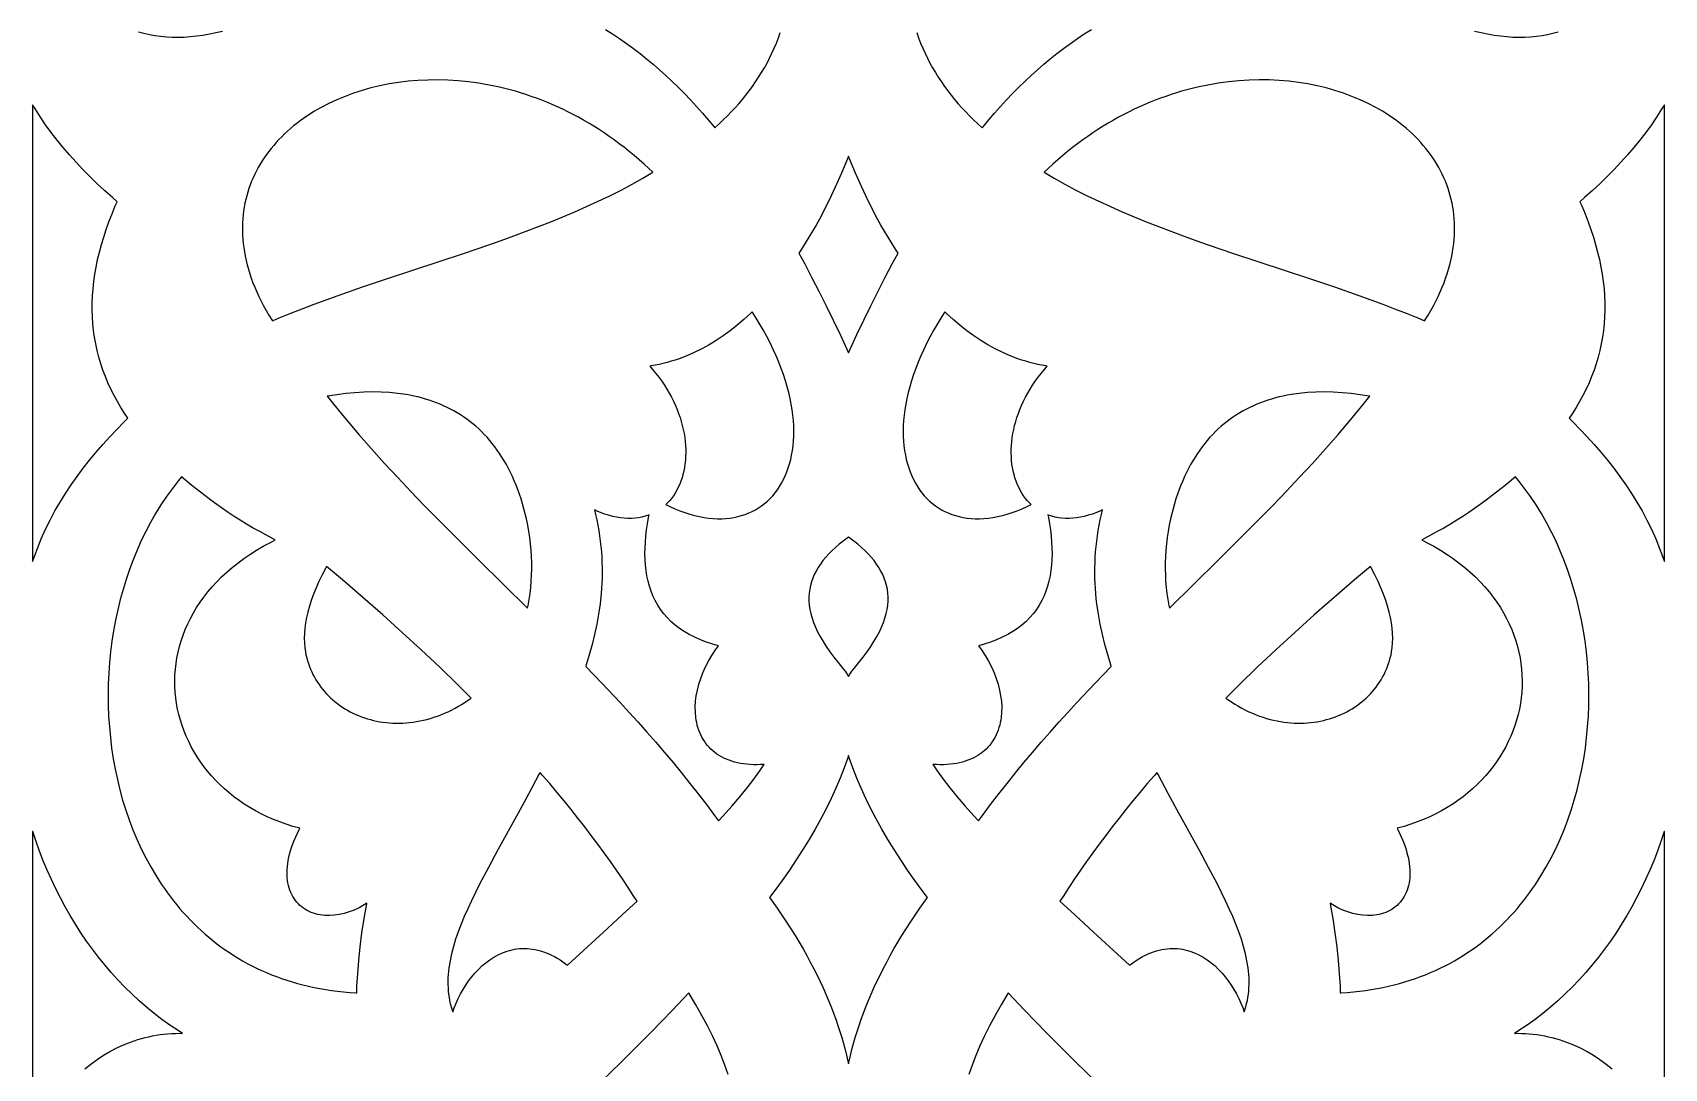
# Model space of a CAD drawing. Extents: x -340 to 340, y -265 to 265.
# Drawn here: x -290 to -230.4, y -125.3 to -87.5 of the extents above; entities that cross this region are included whole.
import ezdxf

# ---------------------------------------------------------------- set-up
doc = ezdxf.new("R2010")
doc.units = 0
doc.layers.add('LAYER_1', color=18, linetype='CONTINUOUS')

msp = doc.modelspace()

# ---------------------------------------------------------------- linework, layer by layer
at = {"layer": 'LAYER_1'}
for points in [[(-286.149, -87.427), (-285.954, -87.482), (-285.755, -87.528), (-285.553, -87.564), (-285.347, -87.592), (-285.137, -87.612), (-284.924, -87.622), (-284.707, -87.624), (-284.486, -87.618), (-284.262, -87.603), (-284.034, -87.579), (-283.802, -87.548), (-283.567, -87.508), (-283.329, -87.459), (-283.087, -87.403)], [(-269.094, -87.344), (-268.836, -87.507), (-268.58, -87.676), (-268.329, -87.851), (-268.08, -88.032), (-267.836, -88.219), (-267.594, -88.412), (-267.356, -88.611), (-267.121, -88.815), (-266.889, -89.025), (-266.66, -89.24), (-266.434, -89.46), (-266.211, -89.686), (-265.991, -89.917), (-265.774, -90.154), (-265.559, -90.395), (-265.347, -90.642), (-265.138, -90.892), (-265.103, -90.935), (-265.099, -90.932), (-264.945, -90.791), (-264.794, -90.648), (-264.647, -90.503), (-264.504, -90.356), (-264.365, -90.206), (-264.229, -90.054), (-264.098, -89.899), (-263.97, -89.742), (-263.847, -89.582), (-263.728, -89.42), (-263.613, -89.255), (-263.503, -89.088), (-263.396, -88.918), (-263.295, -88.745), (-263.197, -88.569), (-263.105, -88.391), (-263.017, -88.209), (-262.933, -88.025), (-262.855, -87.838), (-262.781, -87.647), (-262.712, -87.454)], [(-257.731, -87.454), (-257.662, -87.647), (-257.589, -87.838), (-257.51, -88.025), (-257.427, -88.209), (-257.339, -88.391), (-257.246, -88.569), (-257.149, -88.745), (-257.047, -88.918), (-256.941, -89.088), (-256.83, -89.255), (-256.716, -89.42), (-256.597, -89.582), (-256.473, -89.742), (-256.346, -89.899), (-256.215, -90.054), (-256.079, -90.206), (-255.94, -90.356), (-255.797, -90.503), (-255.65, -90.648), (-255.499, -90.791), (-255.345, -90.932), (-255.341, -90.936), (-255.305, -90.893), (-255.097, -90.643), (-254.884, -90.396), (-254.67, -90.155), (-254.452, -89.918), (-254.232, -89.687), (-254.009, -89.461), (-253.783, -89.24), (-253.555, -89.025), (-253.323, -88.815), (-253.088, -88.611), (-252.85, -88.413), (-252.608, -88.22), (-252.363, -88.033), (-252.115, -87.851), (-251.863, -87.676), (-251.608, -87.507), (-251.349, -87.344)], [(-237.357, -87.403), (-237.115, -87.459), (-236.876, -87.508), (-236.641, -87.548), (-236.409, -87.579), (-236.181, -87.603), (-235.957, -87.618), (-235.737, -87.624), (-235.52, -87.622), (-235.306, -87.612), (-235.097, -87.592), (-234.891, -87.564), (-234.688, -87.528), (-234.49, -87.482), (-234.295, -87.427)], [(-288.116, -125.309), (-287.896, -125.132), (-287.67, -124.966), (-287.437, -124.813), (-287.197, -124.672), (-286.952, -124.544), (-286.701, -124.429), (-286.445, -124.327), (-286.314, -124.281), (-286.182, -124.238), (-286.05, -124.199), (-285.916, -124.164), (-285.781, -124.132), (-285.644, -124.104), (-285.507, -124.079), (-285.369, -124.058), (-285.23, -124.04), (-285.09, -124.027), (-284.949, -124.017), (-284.807, -124.011), (-284.664, -124.009), (-284.552, -124.01), (-284.709, -123.912), (-285.008, -123.711), (-285.3, -123.501), (-285.585, -123.282), (-285.863, -123.054), (-286.135, -122.817), (-286.399, -122.572), (-286.657, -122.318), (-286.907, -122.057), (-287.151, -121.787), (-287.387, -121.511), (-287.615, -121.227), (-287.837, -120.936), (-288.051, -120.639), (-288.257, -120.335), (-288.456, -120.025), (-288.648, -119.709), (-288.831, -119.388), (-289.007, -119.061), (-289.176, -118.729), (-289.336, -118.392), (-289.489, -118.051), (-289.633, -117.705), (-289.77, -117.355), (-289.898, -117.001), (-290.018, -116.643), (-290.021, -116.634), (-290.021, -127.98)], [(-230.422, -127.98), (-230.422, -116.634), (-230.425, -116.643), (-230.545, -117.001), (-230.673, -117.355), (-230.81, -117.705), (-230.955, -118.051), (-231.107, -118.392), (-231.267, -118.729), (-231.436, -119.061), (-231.612, -119.388), (-231.796, -119.709), (-231.987, -120.025), (-232.186, -120.335), (-232.393, -120.639), (-232.607, -120.936), (-232.828, -121.227), (-233.057, -121.51), (-233.293, -121.787), (-233.536, -122.056), (-233.786, -122.318), (-234.044, -122.571), (-234.308, -122.817), (-234.58, -123.054), (-234.858, -123.282), (-235.143, -123.501), (-235.435, -123.711), (-235.734, -123.912), (-235.892, -124.01), (-235.779, -124.009), (-235.637, -124.011), (-235.495, -124.017), (-235.354, -124.027), (-235.214, -124.04), (-235.074, -124.058), (-234.936, -124.079), (-234.799, -124.104), (-234.663, -124.132), (-234.528, -124.164), (-234.394, -124.199), (-234.261, -124.238), (-234.129, -124.281), (-233.998, -124.327), (-233.742, -124.429), (-233.491, -124.544), (-233.246, -124.672), (-233.006, -124.813), (-232.773, -124.966), (-232.547, -125.132), (-232.327, -125.309)], [(-264.619, -125.508), (-264.736, -125.171), (-264.869, -124.825), (-265.019, -124.47), (-265.187, -124.106), (-265.372, -123.734), (-265.575, -123.353), (-265.797, -122.963), (-266.044, -122.555), (-266.056, -122.529), (-266.251, -122.738), (-266.65, -123.159), (-267.056, -123.58), (-267.468, -124.001), (-268.308, -124.845), (-269.119, -125.642)], [(-251.325, -125.642), (-252.135, -124.845), (-252.975, -124.002), (-253.387, -123.58), (-253.793, -123.159), (-254.192, -122.738), (-254.387, -122.529), (-254.4, -122.555), (-254.646, -122.963), (-254.868, -123.353), (-255.072, -123.734), (-255.257, -124.106), (-255.424, -124.47), (-255.574, -124.825), (-255.707, -125.171), (-255.824, -125.508)]]:
    msp.add_lwpolyline(points, dxfattribs=at)
for points in [[(-274.286, -95.525), (-273.363, -95.208), (-272.904, -95.047), (-272.447, -94.882), (-271.993, -94.714), (-271.543, -94.543), (-271.096, -94.367), (-270.654, -94.187), (-270.217, -94.002), (-269.786, -93.813), (-269.361, -93.617), (-268.942, -93.416), (-268.531, -93.209), (-268.127, -92.995), (-267.732, -92.774), (-267.369, -92.56), (-267.51, -92.425), (-267.688, -92.262), (-267.866, -92.103), (-268.046, -91.949), (-268.227, -91.8), (-268.409, -91.655), (-268.592, -91.515), (-268.776, -91.379), (-268.961, -91.248), (-269.147, -91.121), (-269.334, -90.998), (-269.522, -90.879), (-269.71, -90.765), (-269.899, -90.656), (-270.089, -90.55), (-270.279, -90.449), (-270.469, -90.351), (-270.66, -90.258), (-270.852, -90.169), (-271.043, -90.085), (-271.235, -90.004), (-271.427, -89.927), (-271.62, -89.854), (-271.812, -89.785), (-272.004, -89.72), (-272.197, -89.659), (-272.389, -89.602), (-272.581, -89.548), (-272.773, -89.499), (-272.965, -89.453), (-273.156, -89.411), (-273.347, -89.372), (-273.538, -89.338), (-273.728, -89.307), (-273.917, -89.279), (-274.105, -89.255), (-274.482, -89.218), (-274.854, -89.194), (-275.223, -89.185), (-275.588, -89.189), (-275.948, -89.205), (-276.304, -89.235), (-276.653, -89.278), (-276.997, -89.333), (-277.335, -89.4), (-277.665, -89.479), (-277.988, -89.57), (-278.304, -89.672), (-278.611, -89.785), (-278.909, -89.909), (-279.198, -90.043), (-279.478, -90.189), (-279.613, -90.264), (-279.746, -90.343), (-279.877, -90.424), (-280.005, -90.508), (-280.13, -90.594), (-280.252, -90.682), (-280.371, -90.772), (-280.488, -90.865), (-280.601, -90.96), (-280.712, -91.058), (-280.819, -91.157), (-280.923, -91.259), (-281.024, -91.362), (-281.122, -91.468), (-281.217, -91.576), (-281.308, -91.685), (-281.395, -91.797), (-281.479, -91.911), (-281.56, -92.026), (-281.637, -92.144), (-281.711, -92.263), (-281.781, -92.384), (-281.847, -92.507), (-281.909, -92.632), (-281.968, -92.758), (-282.022, -92.887), (-282.073, -93.016), (-282.12, -93.148), (-282.163, -93.281), (-282.202, -93.416), (-282.236, -93.553), (-282.267, -93.691), (-282.293, -93.83), (-282.315, -93.971), (-282.332, -94.114), (-282.346, -94.258), (-282.354, -94.404), (-282.359, -94.552), (-282.358, -94.7), (-282.353, -94.851), (-282.343, -95.002), (-282.329, -95.155), (-282.31, -95.31), (-282.286, -95.466), (-282.256, -95.623), (-282.222, -95.781), (-282.183, -95.941), (-282.138, -96.102), (-282.089, -96.265), (-282.034, -96.428), (-281.973, -96.593), (-281.907, -96.759), (-281.836, -96.926), (-281.759, -97.095), (-281.676, -97.264), (-281.588, -97.435), (-281.494, -97.606), (-281.394, -97.779), (-281.288, -97.952), (-281.266, -97.986), (-281.013, -97.879), (-280.595, -97.708), (-280.171, -97.542), (-279.74, -97.378), (-279.304, -97.218), (-278.862, -97.059), (-277.967, -96.749), (-277.057, -96.443), (-276.138, -96.139), (-275.213, -95.834)], [(-242.779, -89.479), (-243.109, -89.4), (-243.447, -89.333), (-243.791, -89.278), (-244.14, -89.235), (-244.496, -89.205), (-244.856, -89.188), (-245.221, -89.185), (-245.59, -89.194), (-245.962, -89.218), (-246.339, -89.255), (-246.527, -89.279), (-246.716, -89.306), (-246.906, -89.338), (-247.097, -89.372), (-247.288, -89.411), (-247.479, -89.453), (-247.671, -89.499), (-247.863, -89.548), (-248.055, -89.602), (-248.247, -89.659), (-248.44, -89.72), (-248.632, -89.785), (-248.824, -89.854), (-249.017, -89.927), (-249.209, -90.004), (-249.401, -90.085), (-249.592, -90.169), (-249.784, -90.258), (-249.975, -90.351), (-250.165, -90.449), (-250.355, -90.55), (-250.545, -90.656), (-250.734, -90.765), (-250.922, -90.879), (-251.11, -90.998), (-251.296, -91.121), (-251.482, -91.248), (-251.667, -91.379), (-251.852, -91.515), (-252.035, -91.655), (-252.217, -91.8), (-252.398, -91.949), (-252.578, -92.103), (-252.756, -92.262), (-252.933, -92.425), (-253.075, -92.56), (-252.712, -92.774), (-252.317, -92.995), (-251.913, -93.209), (-251.501, -93.416), (-251.083, -93.617), (-250.657, -93.813), (-250.226, -94.002), (-249.789, -94.187), (-249.347, -94.367), (-248.9, -94.543), (-248.45, -94.714), (-247.996, -94.882), (-247.539, -95.047), (-247.08, -95.208), (-246.157, -95.525), (-245.23, -95.834), (-244.305, -96.139), (-243.386, -96.443), (-242.476, -96.749), (-241.581, -97.059), (-241.139, -97.218), (-240.703, -97.378), (-240.273, -97.542), (-239.848, -97.708), (-239.43, -97.879), (-239.177, -97.986), (-239.155, -97.952), (-239.049, -97.779), (-238.949, -97.606), (-238.855, -97.435), (-238.767, -97.264), (-238.684, -97.095), (-238.607, -96.926), (-238.536, -96.759), (-238.47, -96.593), (-238.41, -96.428), (-238.355, -96.265), (-238.305, -96.102), (-238.261, -95.941), (-238.221, -95.781), (-238.187, -95.623), (-238.158, -95.465), (-238.134, -95.31), (-238.114, -95.155), (-238.1, -95.002), (-238.09, -94.85), (-238.085, -94.7), (-238.085, -94.551), (-238.089, -94.404), (-238.098, -94.258), (-238.111, -94.114), (-238.129, -93.971), (-238.151, -93.83), (-238.177, -93.691), (-238.207, -93.552), (-238.242, -93.416), (-238.281, -93.281), (-238.324, -93.148), (-238.371, -93.016), (-238.421, -92.886), (-238.476, -92.758), (-238.535, -92.632), (-238.597, -92.507), (-238.663, -92.384), (-238.733, -92.263), (-238.807, -92.144), (-238.884, -92.026), (-238.964, -91.911), (-239.049, -91.797), (-239.136, -91.685), (-239.227, -91.576), (-239.322, -91.468), (-239.419, -91.362), (-239.52, -91.258), (-239.625, -91.157), (-239.732, -91.057), (-239.843, -90.96), (-239.956, -90.865), (-240.072, -90.772), (-240.192, -90.682), (-240.314, -90.594), (-240.439, -90.508), (-240.567, -90.424), (-240.698, -90.343), (-240.831, -90.264), (-240.966, -90.189), (-241.246, -90.043), (-241.535, -89.909), (-241.833, -89.785), (-242.14, -89.671), (-242.456, -89.569)], [(-290.021, -106.771), (-290.015, -106.752), (-289.934, -106.523), (-289.849, -106.295), (-289.706, -105.944), (-289.551, -105.599), (-289.384, -105.261), (-289.207, -104.93), (-289.018, -104.605), (-288.821, -104.286), (-288.613, -103.974), (-288.397, -103.668), (-288.173, -103.368), (-287.942, -103.074), (-287.703, -102.785), (-287.458, -102.502), (-287.207, -102.224), (-286.951, -101.951), (-286.69, -101.684), (-286.545, -101.54), (-286.656, -101.376), (-286.795, -101.155), (-286.927, -100.932), (-287.049, -100.707), (-287.163, -100.48), (-287.269, -100.251), (-287.366, -100.019), (-287.454, -99.786), (-287.533, -99.55), (-287.603, -99.313), (-287.665, -99.073), (-287.718, -98.831), (-287.762, -98.586), (-287.797, -98.34), (-287.822, -98.091), (-287.839, -97.84), (-287.847, -97.587), (-287.846, -97.331), (-287.836, -97.073), (-287.816, -96.813), (-287.788, -96.551), (-287.75, -96.286), (-287.704, -96.019), (-287.648, -95.749), (-287.583, -95.477), (-287.509, -95.202), (-287.426, -94.925), (-287.334, -94.645), (-287.233, -94.363), (-287.122, -94.078), (-287.002, -93.79), (-286.934, -93.637), (-287.109, -93.484), (-287.39, -93.231), (-287.663, -92.976), (-287.928, -92.718), (-288.186, -92.458), (-288.435, -92.194), (-288.676, -91.927), (-288.908, -91.658), (-289.131, -91.385), (-289.344, -91.108), (-289.547, -90.828), (-289.74, -90.545), (-289.922, -90.258), (-290.021, -90.09)], [(-232.985, -102.502), (-232.74, -102.785), (-232.502, -103.074), (-232.27, -103.368), (-232.046, -103.668), (-231.83, -103.974), (-231.623, -104.286), (-231.425, -104.605), (-231.237, -104.93), (-231.059, -105.261), (-230.892, -105.599), (-230.737, -105.944), (-230.595, -106.295), (-230.509, -106.524), (-230.428, -106.753), (-230.422, -106.772), (-230.422, -90.09), (-230.521, -90.258), (-230.703, -90.545), (-230.896, -90.828), (-231.099, -91.108), (-231.312, -91.385), (-231.535, -91.658), (-231.767, -91.927), (-232.008, -92.194), (-232.257, -92.458), (-232.515, -92.718), (-232.78, -92.976), (-233.053, -93.231), (-233.333, -93.484), (-233.508, -93.637), (-233.44, -93.79), (-233.32, -94.078), (-233.21, -94.363), (-233.108, -94.645), (-233.016, -94.925), (-232.933, -95.202), (-232.859, -95.477), (-232.795, -95.749), (-232.739, -96.019), (-232.692, -96.286), (-232.655, -96.551), (-232.626, -96.813), (-232.607, -97.073), (-232.597, -97.331), (-232.596, -97.587), (-232.604, -97.84), (-232.621, -98.091), (-232.646, -98.34), (-232.681, -98.586), (-232.725, -98.831), (-232.778, -99.073), (-232.84, -99.313), (-232.91, -99.55), (-232.989, -99.786), (-233.078, -100.019), (-233.174, -100.251), (-233.28, -100.48), (-233.394, -100.707), (-233.517, -100.932), (-233.648, -101.155), (-233.788, -101.376), (-233.899, -101.54), (-233.754, -101.684), (-233.493, -101.951), (-233.236, -102.224)], [(-259.159, -94.268), (-259.28, -94.042), (-259.398, -93.813), (-259.514, -93.579), (-259.74, -93.099), (-259.962, -92.596), (-260.184, -92.066), (-260.222, -91.971), (-260.26, -92.066), (-260.482, -92.596), (-260.704, -93.099), (-260.93, -93.579), (-261.046, -93.813), (-261.164, -94.042), (-261.284, -94.268), (-261.408, -94.491), (-261.535, -94.712), (-261.665, -94.931), (-261.8, -95.15), (-261.939, -95.366), (-262.035, -95.516), (-261.822, -95.907), (-261.555, -96.411), (-261.293, -96.921), (-261.035, -97.438), (-260.78, -97.961), (-260.53, -98.489), (-260.283, -99.023), (-260.222, -99.158), (-260.161, -99.023), (-259.914, -98.489), (-259.663, -97.961), (-259.409, -97.438), (-259.151, -96.921), (-258.889, -96.41), (-258.622, -95.907), (-258.408, -95.515), (-258.505, -95.365), (-258.643, -95.149), (-258.778, -94.931), (-258.909, -94.712), (-259.036, -94.491)], [(-266.896, -104.696), (-266.752, -104.766), (-266.564, -104.851), (-266.379, -104.925), (-266.196, -104.991), (-266.017, -105.048), (-265.841, -105.097), (-265.667, -105.136), (-265.497, -105.168), (-265.33, -105.191), (-265.167, -105.206), (-265.007, -105.213), (-264.851, -105.212), (-264.699, -105.204), (-264.55, -105.188), (-264.405, -105.165), (-264.265, -105.135), (-264.128, -105.098), (-263.995, -105.054), (-263.866, -105.004), (-263.742, -104.947), (-263.621, -104.883), (-263.505, -104.813), (-263.394, -104.737), (-263.286, -104.654), (-263.183, -104.566), (-263.085, -104.471), (-262.991, -104.371), (-262.902, -104.264), (-262.818, -104.152), (-262.739, -104.034), (-262.665, -103.91), (-262.596, -103.78), (-262.532, -103.645), (-262.474, -103.505), (-262.421, -103.359), (-262.374, -103.208), (-262.333, -103.052), (-262.299, -102.891), (-262.27, -102.725), (-262.248, -102.554), (-262.232, -102.378), (-262.222, -102.198), (-262.22, -102.013), (-262.224, -101.824), (-262.236, -101.631), (-262.254, -101.434), (-262.28, -101.232), (-262.313, -101.027), (-262.354, -100.818), (-262.403, -100.606), (-262.459, -100.39), (-262.524, -100.171), (-262.596, -99.949), (-262.677, -99.723), (-262.766, -99.495), (-262.864, -99.264), (-262.97, -99.03), (-263.085, -98.794), (-263.209, -98.555), (-263.341, -98.314), (-263.483, -98.071), (-263.635, -97.826), (-263.746, -97.654), (-263.807, -97.714), (-264.047, -97.937), (-264.292, -98.148), (-264.541, -98.346), (-264.795, -98.532), (-265.053, -98.705), (-265.316, -98.865), (-265.584, -99.011), (-265.855, -99.145), (-266.132, -99.265), (-266.412, -99.37), (-266.555, -99.419), (-266.699, -99.463), (-266.843, -99.504), (-266.989, -99.541), (-267.135, -99.575), (-267.283, -99.606), (-267.432, -99.632), (-267.484, -99.64), (-267.377, -99.762), (-267.26, -99.903), (-267.149, -100.046), (-267.045, -100.19), (-266.947, -100.335), (-266.855, -100.482), (-266.768, -100.629), (-266.688, -100.777), (-266.614, -100.925), (-266.546, -101.073), (-266.483, -101.222), (-266.427, -101.37), (-266.376, -101.519), (-266.33, -101.666), (-266.291, -101.814), (-266.256, -101.96), (-266.228, -102.106), (-266.205, -102.25), (-266.187, -102.393), (-266.175, -102.535), (-266.168, -102.675), (-266.167, -102.814), (-266.171, -102.95), (-266.18, -103.084), (-266.194, -103.217), (-266.213, -103.346), (-266.238, -103.473), (-266.268, -103.598), (-266.302, -103.719), (-266.342, -103.837), (-266.387, -103.952), (-266.437, -104.063), (-266.493, -104.171), (-266.553, -104.275), (-266.618, -104.374), (-266.688, -104.469), (-266.763, -104.559), (-266.843, -104.645)], [(-253.547, -104.696), (-253.601, -104.645), (-253.681, -104.559), (-253.756, -104.469), (-253.826, -104.374), (-253.891, -104.275), (-253.951, -104.171), (-254.006, -104.063), (-254.056, -103.952), (-254.101, -103.837), (-254.141, -103.719), (-254.176, -103.598), (-254.206, -103.473), (-254.23, -103.346), (-254.25, -103.217), (-254.264, -103.084), (-254.273, -102.95), (-254.277, -102.814), (-254.275, -102.675), (-254.268, -102.535), (-254.256, -102.393), (-254.239, -102.25), (-254.216, -102.106), (-254.187, -101.96), (-254.153, -101.814), (-254.113, -101.666), (-254.068, -101.519), (-254.017, -101.37), (-253.96, -101.222), (-253.898, -101.073), (-253.829, -100.925), (-253.755, -100.777), (-253.675, -100.629), (-253.589, -100.482), (-253.497, -100.335), (-253.398, -100.19), (-253.294, -100.046), (-253.183, -99.903), (-253.067, -99.762), (-252.96, -99.64), (-253.011, -99.632), (-253.16, -99.606), (-253.308, -99.575), (-253.455, -99.542), (-253.6, -99.504), (-253.745, -99.463), (-253.888, -99.419), (-254.031, -99.371), (-254.311, -99.265), (-254.588, -99.145), (-254.86, -99.011), (-255.127, -98.865), (-255.39, -98.705), (-255.648, -98.532), (-255.901, -98.346), (-256.151, -98.148), (-256.395, -97.937), (-256.636, -97.714), (-256.697, -97.654), (-256.809, -97.826), (-256.96, -98.071), (-257.102, -98.314), (-257.235, -98.555), (-257.358, -98.794), (-257.473, -99.03), (-257.58, -99.264), (-257.677, -99.495), (-257.766, -99.723), (-257.847, -99.949), (-257.92, -100.171), (-257.984, -100.39), (-258.04, -100.606), (-258.089, -100.818), (-258.13, -101.027), (-258.163, -101.232), (-258.189, -101.434), (-258.208, -101.631), (-258.219, -101.824), (-258.223, -102.013), (-258.221, -102.198), (-258.212, -102.378), (-258.196, -102.554), (-258.173, -102.725), (-258.145, -102.891), (-258.11, -103.052), (-258.069, -103.208), (-258.022, -103.359), (-257.969, -103.505), (-257.911, -103.645), (-257.848, -103.78), (-257.779, -103.91), (-257.704, -104.034), (-257.625, -104.152), (-257.541, -104.264), (-257.452, -104.371), (-257.358, -104.471), (-257.26, -104.566), (-257.157, -104.654), (-257.049, -104.737), (-256.938, -104.813), (-256.822, -104.883), (-256.701, -104.947), (-256.577, -105.004), (-256.448, -105.054), (-256.315, -105.098), (-256.178, -105.135), (-256.037, -105.165), (-255.893, -105.188), (-255.744, -105.204), (-255.592, -105.212), (-255.435, -105.213), (-255.276, -105.206), (-255.112, -105.191), (-254.946, -105.168), (-254.775, -105.136), (-254.602, -105.097), (-254.425, -105.048), (-254.246, -104.991), (-254.064, -104.925), (-253.878, -104.851), (-253.691, -104.766)], [(-277.924, -100.591), (-278.248, -100.61), (-278.577, -100.641), (-278.91, -100.684), (-279.248, -100.738), (-279.267, -100.742), (-279.024, -101.045), (-278.569, -101.594), (-278.108, -102.134), (-277.64, -102.666), (-277.166, -103.19), (-276.687, -103.708), (-276.204, -104.219), (-275.715, -104.726), (-275.222, -105.23), (-274.726, -105.73), (-273.722, -106.727), (-271.943, -108.478), (-271.923, -108.386), (-271.884, -108.166), (-271.851, -107.944), (-271.825, -107.721), (-271.807, -107.496), (-271.795, -107.27), (-271.789, -107.043), (-271.791, -106.815), (-271.799, -106.587), (-271.814, -106.358), (-271.835, -106.13), (-271.863, -105.902), (-271.898, -105.674), (-271.939, -105.447), (-271.986, -105.221), (-272.031, -105.031), (-272.079, -104.846), (-272.129, -104.665), (-272.183, -104.488), (-272.24, -104.316), (-272.3, -104.148), (-272.363, -103.984), (-272.429, -103.825), (-272.497, -103.67), (-272.568, -103.52), (-272.642, -103.373), (-272.719, -103.231), (-272.798, -103.093), (-272.88, -102.959), (-272.964, -102.829), (-273.051, -102.703), (-273.141, -102.582), (-273.233, -102.464), (-273.327, -102.35), (-273.424, -102.24), (-273.523, -102.134), (-273.624, -102.031), (-273.728, -101.933), (-273.834, -101.838), (-273.942, -101.747), (-274.052, -101.659), (-274.165, -101.575), (-274.28, -101.495), (-274.396, -101.418), (-274.515, -101.345), (-274.636, -101.275), (-274.759, -101.209), (-274.884, -101.146), (-275.011, -101.087), (-275.14, -101.031), (-275.271, -100.979), (-275.404, -100.93), (-275.539, -100.884), (-275.675, -100.842), (-275.814, -100.802), (-275.954, -100.767), (-276.096, -100.734), (-276.24, -100.705), (-276.384, -100.679), (-276.681, -100.636), (-276.983, -100.606), (-277.291, -100.589), (-277.604, -100.583)], [(-243.756, -103.708), (-243.277, -103.19), (-242.803, -102.666), (-242.336, -102.134), (-241.874, -101.594), (-241.419, -101.045), (-241.177, -100.742), (-241.196, -100.738), (-241.533, -100.684), (-241.867, -100.641), (-242.196, -100.61), (-242.52, -100.591), (-242.839, -100.583), (-243.153, -100.589), (-243.461, -100.606), (-243.763, -100.636), (-244.059, -100.679), (-244.204, -100.705), (-244.347, -100.734), (-244.489, -100.767), (-244.629, -100.802), (-244.768, -100.842), (-244.904, -100.884), (-245.039, -100.93), (-245.172, -100.979), (-245.303, -101.031), (-245.432, -101.087), (-245.559, -101.146), (-245.684, -101.209), (-245.807, -101.275), (-245.928, -101.345), (-246.047, -101.418), (-246.164, -101.495), (-246.278, -101.575), (-246.391, -101.659), (-246.501, -101.747), (-246.61, -101.838), (-246.715, -101.933), (-246.819, -102.031), (-246.92, -102.134), (-247.02, -102.24), (-247.116, -102.35), (-247.211, -102.464), (-247.302, -102.582), (-247.392, -102.703), (-247.479, -102.829), (-247.563, -102.959), (-247.645, -103.093), (-247.724, -103.231), (-247.801, -103.373), (-247.875, -103.52), (-247.946, -103.67), (-248.015, -103.825), (-248.08, -103.984), (-248.143, -104.148), (-248.203, -104.316), (-248.26, -104.488), (-248.314, -104.665), (-248.365, -104.846), (-248.413, -105.031), (-248.457, -105.221), (-248.505, -105.447), (-248.546, -105.674), (-248.58, -105.902), (-248.608, -106.13), (-248.629, -106.358), (-248.644, -106.587), (-248.652, -106.815), (-248.654, -107.043), (-248.649, -107.27), (-248.637, -107.496), (-248.618, -107.721), (-248.592, -107.944), (-248.56, -108.166), (-248.52, -108.386), (-248.501, -108.478), (-246.721, -106.727), (-245.718, -105.73), (-245.221, -105.23), (-244.728, -104.726), (-244.24, -104.219)], [(-282.991, -120.956), (-282.835, -121.062), (-282.676, -121.165), (-282.514, -121.264), (-282.35, -121.361), (-282.182, -121.454), (-282.012, -121.543), (-281.839, -121.629), (-281.662, -121.712), (-281.483, -121.791), (-281.301, -121.867), (-281.116, -121.939), (-280.928, -122.007), (-280.738, -122.072), (-280.544, -122.133), (-280.347, -122.189), (-280.147, -122.242), (-279.944, -122.291), (-279.738, -122.336), (-279.53, -122.377), (-279.318, -122.414), (-279.103, -122.446), (-278.885, -122.474), (-278.664, -122.498), (-278.44, -122.518), (-278.213, -122.533), (-278.183, -122.534), (-278.175, -122.289), (-278.149, -121.825), (-278.11, -121.346), (-278.057, -120.852), (-277.992, -120.344), (-277.912, -119.821), (-277.818, -119.284), (-277.813, -119.255), (-277.91, -119.318), (-278.092, -119.42), (-278.276, -119.506), (-278.459, -119.577), (-278.643, -119.633), (-278.825, -119.674), (-279.005, -119.699), (-279.18, -119.709), (-279.269, -119.708), (-279.355, -119.703), (-279.44, -119.694), (-279.524, -119.682), (-279.606, -119.665), (-279.687, -119.644), (-279.766, -119.62), (-279.843, -119.591), (-279.918, -119.559), (-279.991, -119.522), (-280.061, -119.481), (-280.129, -119.436), (-280.194, -119.388), (-280.256, -119.335), (-280.315, -119.278), (-280.371, -119.218), (-280.423, -119.154), (-280.472, -119.086), (-280.517, -119.014), (-280.558, -118.94), (-280.594, -118.861), (-280.627, -118.78), (-280.655, -118.695), (-280.679, -118.608), (-280.698, -118.517), (-280.713, -118.423), (-280.723, -118.327), (-280.729, -118.228), (-280.73, -118.126), (-280.726, -118.022), (-280.717, -117.915), (-280.704, -117.805), (-280.686, -117.693), (-280.662, -117.578), (-280.634, -117.461), (-280.6, -117.34), (-280.561, -117.218), (-280.517, -117.093), (-280.467, -116.965), (-280.412, -116.834), (-280.352, -116.701), (-280.285, -116.565), (-280.261, -116.519), (-280.512, -116.449), (-280.757, -116.372), (-280.996, -116.287), (-281.228, -116.195), (-281.453, -116.096), (-281.672, -115.99), (-281.885, -115.878), (-282.091, -115.759), (-282.29, -115.634), (-282.482, -115.503), (-282.668, -115.366), (-282.846, -115.223), (-283.018, -115.076), (-283.182, -114.923), (-283.338, -114.765), (-283.488, -114.603), (-283.63, -114.436), (-283.764, -114.265), (-283.891, -114.09), (-284.011, -113.911), (-284.122, -113.728), (-284.226, -113.542), (-284.321, -113.353), (-284.409, -113.161), (-284.489, -112.967), (-284.56, -112.77), (-284.623, -112.57), (-284.678, -112.369), (-284.725, -112.166), (-284.762, -111.961), (-284.792, -111.754), (-284.812, -111.547), (-284.824, -111.339), (-284.827, -111.13), (-284.822, -110.921), (-284.807, -110.711), (-284.783, -110.501), (-284.75, -110.292), (-284.708, -110.083), (-284.657, -109.875), (-284.596, -109.668), (-284.526, -109.462), (-284.447, -109.257), (-284.358, -109.055), (-284.259, -108.854), (-284.151, -108.655), (-284.033, -108.458), (-283.905, -108.264), (-283.768, -108.073), (-283.621, -107.885), (-283.464, -107.7), (-283.297, -107.519), (-283.12, -107.341), (-282.933, -107.168), (-282.736, -106.998), (-282.529, -106.833), (-282.311, -106.672), (-282.084, -106.516), (-281.846, -106.365), (-281.598, -106.22), (-281.339, -106.079), (-281.158, -105.989), (-281.424, -105.849), (-281.702, -105.698), (-281.961, -105.552), (-282.205, -105.411), (-282.437, -105.271), (-282.659, -105.132), (-282.874, -104.991), (-283.086, -104.845), (-283.298, -104.695), (-283.513, -104.536), (-283.734, -104.368), (-284.203, -103.998), (-284.582, -103.689), (-284.691, -103.82), (-284.805, -103.963), (-284.916, -104.107), (-285.131, -104.404), (-285.336, -104.71), (-285.53, -105.024), (-285.715, -105.346), (-285.889, -105.677), (-286.054, -106.014), (-286.208, -106.358), (-286.351, -106.709), (-286.485, -107.066), (-286.608, -107.428), (-286.72, -107.795), (-286.822, -108.166), (-286.914, -108.542), (-286.995, -108.922), (-287.065, -109.304), (-287.125, -109.69), (-287.175, -110.077), (-287.213, -110.467), (-287.241, -110.858), (-287.259, -111.249), (-287.265, -111.642), (-287.261, -112.034), (-287.246, -112.426), (-287.22, -112.816), (-287.183, -113.206), (-287.135, -113.593), (-287.077, -113.978), (-287.007, -114.361), (-286.927, -114.74), (-286.835, -115.116), (-286.733, -115.487), (-286.619, -115.854), (-286.495, -116.216), (-286.359, -116.572), (-286.213, -116.922), (-286.055, -117.266), (-285.887, -117.603), (-285.707, -117.933), (-285.515, -118.256), (-285.416, -118.413), (-285.314, -118.569), (-285.209, -118.723), (-285.101, -118.874), (-284.99, -119.024), (-284.876, -119.171), (-284.76, -119.315), (-284.641, -119.457), (-284.519, -119.597), (-284.394, -119.734), (-284.266, -119.869), (-284.136, -120.001), (-284.003, -120.13), (-283.867, -120.257), (-283.728, -120.381), (-283.586, -120.502), (-283.442, -120.62), (-283.294, -120.735), (-283.144, -120.847)], [(-233.178, -111.642), (-233.185, -111.249), (-233.202, -110.858), (-233.23, -110.467), (-233.269, -110.077), (-233.318, -109.69), (-233.378, -109.304), (-233.448, -108.922), (-233.53, -108.542), (-233.621, -108.166), (-233.723, -107.795), (-233.836, -107.428), (-233.959, -107.066), (-234.092, -106.709), (-234.236, -106.358), (-234.39, -106.014), (-234.554, -105.677), (-234.728, -105.346), (-234.913, -105.024), (-235.108, -104.71), (-235.312, -104.404), (-235.528, -104.107), (-235.638, -103.963), (-235.752, -103.82), (-235.861, -103.689), (-236.24, -103.998), (-236.709, -104.368), (-236.93, -104.536), (-237.145, -104.695), (-237.357, -104.845), (-237.569, -104.991), (-237.785, -105.132), (-238.007, -105.271), (-238.238, -105.411), (-238.482, -105.552), (-238.741, -105.698), (-239.019, -105.849), (-239.285, -105.989), (-239.104, -106.079), (-238.846, -106.22), (-238.597, -106.365), (-238.36, -106.516), (-238.132, -106.672), (-237.915, -106.833), (-237.708, -106.998), (-237.51, -107.168), (-237.323, -107.341), (-237.147, -107.519), (-236.98, -107.7), (-236.822, -107.885), (-236.675, -108.073), (-236.538, -108.264), (-236.41, -108.458), (-236.292, -108.655), (-236.184, -108.854), (-236.086, -109.055), (-235.997, -109.257), (-235.917, -109.462), (-235.847, -109.668), (-235.786, -109.875), (-235.735, -110.083), (-235.693, -110.292), (-235.66, -110.501), (-235.636, -110.711), (-235.622, -110.921), (-235.616, -111.13), (-235.619, -111.339), (-235.631, -111.547), (-235.652, -111.754), (-235.681, -111.961), (-235.719, -112.166), (-235.765, -112.369), (-235.82, -112.57), (-235.883, -112.77), (-235.955, -112.967), (-236.034, -113.161), (-236.122, -113.353), (-236.218, -113.542), (-236.321, -113.728), (-236.433, -113.911), (-236.552, -114.09), (-236.679, -114.265), (-236.813, -114.436), (-236.955, -114.603), (-237.105, -114.765), (-237.262, -114.923), (-237.426, -115.076), (-237.597, -115.223), (-237.775, -115.366), (-237.961, -115.503), (-238.153, -115.634), (-238.352, -115.759), (-238.558, -115.878), (-238.771, -115.99), (-238.99, -116.096), (-239.216, -116.195), (-239.448, -116.287), (-239.686, -116.372), (-239.931, -116.449), (-240.182, -116.519), (-240.158, -116.565), (-240.092, -116.701), (-240.031, -116.834), (-239.976, -116.965), (-239.926, -117.093), (-239.882, -117.218), (-239.843, -117.34), (-239.81, -117.461), (-239.781, -117.578), (-239.758, -117.693), (-239.739, -117.805), (-239.726, -117.915), (-239.717, -118.022), (-239.713, -118.126), (-239.714, -118.228), (-239.72, -118.327), (-239.73, -118.423), (-239.745, -118.517), (-239.764, -118.608), (-239.788, -118.695), (-239.816, -118.78), (-239.849, -118.861), (-239.886, -118.94), (-239.926, -119.014), (-239.971, -119.086), (-240.02, -119.154), (-240.072, -119.218), (-240.128, -119.278), (-240.187, -119.335), (-240.249, -119.388), (-240.314, -119.436), (-240.382, -119.481), (-240.452, -119.522), (-240.525, -119.559), (-240.6, -119.591), (-240.677, -119.62), (-240.756, -119.644), (-240.837, -119.665), (-240.919, -119.682), (-241.003, -119.694), (-241.088, -119.703), (-241.174, -119.708), (-241.263, -119.709), (-241.438, -119.699), (-241.618, -119.674), (-241.8, -119.633), (-241.984, -119.577), (-242.168, -119.506), (-242.351, -119.42), (-242.533, -119.318), (-242.631, -119.255), (-242.625, -119.284), (-242.531, -119.821), (-242.452, -120.344), (-242.386, -120.852), (-242.334, -121.346), (-242.294, -121.825), (-242.268, -122.289), (-242.26, -122.534), (-242.23, -122.533), (-242.003, -122.518), (-241.779, -122.498), (-241.558, -122.474), (-241.34, -122.446), (-241.125, -122.414), (-240.914, -122.377), (-240.705, -122.336), (-240.499, -122.291), (-240.296, -122.242), (-240.096, -122.189), (-239.899, -122.133), (-239.706, -122.072), (-239.515, -122.007), (-239.327, -121.939), (-239.142, -121.867), (-238.96, -121.791), (-238.781, -121.712), (-238.605, -121.629), (-238.431, -121.543), (-238.261, -121.454), (-238.093, -121.361), (-237.929, -121.264), (-237.767, -121.165), (-237.608, -121.062), (-237.452, -120.956), (-237.299, -120.847), (-237.149, -120.735), (-237.002, -120.62), (-236.857, -120.502), (-236.716, -120.381), (-236.577, -120.257), (-236.441, -120.13), (-236.307, -120.001), (-236.177, -119.869), (-236.049, -119.734), (-235.925, -119.597), (-235.803, -119.457), (-235.683, -119.315), (-235.567, -119.171), (-235.453, -119.024), (-235.343, -118.874), (-235.235, -118.723), (-235.13, -118.569), (-235.027, -118.413), (-234.928, -118.256), (-234.737, -117.933), (-234.557, -117.603), (-234.388, -117.266), (-234.23, -116.922), (-234.084, -116.572), (-233.948, -116.216), (-233.824, -115.854), (-233.711, -115.487), (-233.608, -115.116), (-233.517, -114.74), (-233.436, -114.361), (-233.367, -113.978), (-233.308, -113.593), (-233.26, -113.206), (-233.224, -112.816), (-233.198, -112.426), (-233.183, -112.034)], [(-267.506, -105.075), (-267.532, -105.085), (-267.647, -105.123), (-267.766, -105.153), (-267.889, -105.176), (-268.015, -105.192), (-268.144, -105.201), (-268.276, -105.201), (-268.412, -105.195), (-268.55, -105.18), (-268.691, -105.157), (-268.835, -105.127), (-268.982, -105.088), (-269.131, -105.041), (-269.282, -104.986), (-269.437, -104.922), (-269.501, -104.893), (-269.462, -105.053), (-269.418, -105.252), (-269.379, -105.45), (-269.344, -105.647), (-269.314, -105.843), (-269.288, -106.038), (-269.267, -106.232), (-269.249, -106.425), (-269.236, -106.618), (-269.227, -106.81), (-269.222, -107), (-269.221, -107.191), (-269.224, -107.38), (-269.23, -107.569), (-269.241, -107.758), (-269.255, -107.947), (-269.294, -108.321), (-269.347, -108.694), (-269.414, -109.067), (-269.493, -109.438), (-269.585, -109.81), (-269.688, -110.182), (-269.801, -110.553), (-269.819, -110.611), (-269.229, -111.224), (-268.564, -111.931), (-268.234, -112.288), (-267.907, -112.648), (-267.583, -113.012), (-267.262, -113.378), (-266.944, -113.748), (-266.629, -114.121), (-266.318, -114.498), (-266.011, -114.879), (-265.708, -115.264), (-265.409, -115.654), (-265.114, -116.048), (-264.968, -116.249), (-264.798, -116.066), (-264.486, -115.715), (-264.194, -115.375), (-263.926, -115.046), (-263.681, -114.727), (-263.459, -114.419), (-263.359, -114.27), (-263.305, -114.187), (-263.44, -114.195), (-263.57, -114.199), (-263.696, -114.198), (-263.819, -114.193), (-263.939, -114.183), (-264.055, -114.169), (-264.168, -114.151), (-264.277, -114.129), (-264.383, -114.103), (-264.485, -114.072), (-264.584, -114.038), (-264.679, -114), (-264.771, -113.957), (-264.86, -113.911), (-264.944, -113.862), (-265.025, -113.808), (-265.102, -113.752), (-265.175, -113.691), (-265.244, -113.628), (-265.31, -113.561), (-265.371, -113.491), (-265.429, -113.419), (-265.482, -113.344), (-265.532, -113.266), (-265.577, -113.186), (-265.618, -113.103), (-265.656, -113.019), (-265.689, -112.932), (-265.719, -112.844), (-265.744, -112.754), (-265.766, -112.662), (-265.784, -112.569), (-265.799, -112.472), (-265.816, -112.281), (-265.818, -112.083), (-265.806, -111.881), (-265.78, -111.677), (-265.74, -111.47), (-265.686, -111.261), (-265.618, -111.05), (-265.537, -110.84), (-265.443, -110.629), (-265.335, -110.419), (-265.215, -110.211), (-265.081, -110.005), (-264.971, -109.853), (-265.171, -109.798), (-265.407, -109.722), (-265.629, -109.638), (-265.839, -109.545), (-266.037, -109.445), (-266.223, -109.337), (-266.396, -109.22), (-266.558, -109.097), (-266.708, -108.965), (-266.846, -108.827), (-266.972, -108.681), (-267.087, -108.528), (-267.191, -108.369), (-267.283, -108.204), (-267.364, -108.033), (-267.434, -107.857), (-267.494, -107.676), (-267.544, -107.489), (-267.585, -107.298), (-267.615, -107.103), (-267.637, -106.903), (-267.65, -106.699), (-267.655, -106.491), (-267.651, -106.28), (-267.64, -106.064), (-267.621, -105.845), (-267.595, -105.623), (-267.563, -105.397), (-267.524, -105.168)], [(-254.432, -114.879), (-254.125, -114.498), (-253.814, -114.121), (-253.499, -113.748), (-253.181, -113.378), (-252.86, -113.012), (-252.536, -112.648), (-252.209, -112.288), (-251.88, -111.931), (-251.214, -111.224), (-250.624, -110.611), (-250.641, -110.553), (-250.755, -110.182), (-250.858, -109.81), (-250.95, -109.438), (-251.029, -109.067), (-251.096, -108.694), (-251.149, -108.322), (-251.17, -108.134), (-251.188, -107.946), (-251.202, -107.758), (-251.213, -107.569), (-251.22, -107.38), (-251.223, -107.191), (-251.221, -107), (-251.216, -106.81), (-251.207, -106.618), (-251.194, -106.425), (-251.177, -106.232), (-251.155, -106.038), (-251.129, -105.843), (-251.099, -105.647), (-251.064, -105.45), (-251.025, -105.252), (-250.981, -105.053), (-250.942, -104.892), (-251.007, -104.922), (-251.161, -104.986), (-251.313, -105.041), (-251.462, -105.088), (-251.608, -105.127), (-251.752, -105.157), (-251.893, -105.18), (-252.032, -105.195), (-252.167, -105.201), (-252.3, -105.201), (-252.429, -105.192), (-252.555, -105.176), (-252.678, -105.153), (-252.797, -105.123), (-252.912, -105.085), (-252.937, -105.076), (-252.919, -105.168), (-252.88, -105.397), (-252.847, -105.623), (-252.822, -105.845), (-252.803, -106.064), (-252.792, -106.28), (-252.788, -106.491), (-252.793, -106.699), (-252.806, -106.903), (-252.828, -107.103), (-252.859, -107.298), (-252.899, -107.489), (-252.949, -107.676), (-253.009, -107.857), (-253.079, -108.033), (-253.16, -108.204), (-253.253, -108.369), (-253.356, -108.528), (-253.471, -108.681), (-253.597, -108.827), (-253.736, -108.965), (-253.885, -109.097), (-254.047, -109.22), (-254.221, -109.337), (-254.406, -109.445), (-254.604, -109.545), (-254.814, -109.638), (-255.037, -109.722), (-255.272, -109.798), (-255.472, -109.853), (-255.363, -110.005), (-255.229, -110.211), (-255.108, -110.419), (-255.001, -110.629), (-254.906, -110.84), (-254.825, -111.05), (-254.758, -111.261), (-254.704, -111.47), (-254.664, -111.677), (-254.637, -111.881), (-254.625, -112.083), (-254.628, -112.281), (-254.645, -112.472), (-254.659, -112.569), (-254.677, -112.662), (-254.699, -112.754), (-254.725, -112.844), (-254.754, -112.932), (-254.788, -113.019), (-254.825, -113.103), (-254.866, -113.186), (-254.912, -113.266), (-254.961, -113.344), (-255.015, -113.419), (-255.072, -113.491), (-255.134, -113.561), (-255.199, -113.628), (-255.268, -113.691), (-255.342, -113.752), (-255.419, -113.808), (-255.499, -113.862), (-255.584, -113.911), (-255.672, -113.957), (-255.764, -114), (-255.859, -114.038), (-255.958, -114.072), (-256.061, -114.103), (-256.167, -114.129), (-256.276, -114.151), (-256.389, -114.169), (-256.505, -114.183), (-256.624, -114.193), (-256.747, -114.198), (-256.874, -114.199), (-257.003, -114.195), (-257.139, -114.187), (-257.085, -114.27), (-256.984, -114.419), (-256.762, -114.727), (-256.517, -115.046), (-256.249, -115.375), (-255.958, -115.715), (-255.645, -116.066), (-255.476, -116.249), (-255.33, -116.048), (-255.035, -115.654), (-254.736, -115.264)], [(-259.112, -106.996), (-259.195, -106.869), (-259.288, -106.745), (-259.389, -106.622), (-259.5, -106.5), (-259.618, -106.38), (-259.745, -106.262), (-259.881, -106.146), (-260.024, -106.031), (-260.175, -105.918), (-260.222, -105.885), (-260.268, -105.918), (-260.419, -106.031), (-260.563, -106.146), (-260.698, -106.262), (-260.825, -106.38), (-260.944, -106.5), (-261.054, -106.622), (-261.155, -106.745), (-261.248, -106.869), (-261.331, -106.996), (-261.406, -107.123), (-261.471, -107.253), (-261.527, -107.384), (-261.574, -107.518), (-261.611, -107.653), (-261.639, -107.791), (-261.658, -107.931), (-261.666, -108.074), (-261.665, -108.22), (-261.653, -108.37), (-261.631, -108.523), (-261.598, -108.679), (-261.554, -108.84), (-261.498, -109.004), (-261.43, -109.172), (-261.35, -109.345), (-261.258, -109.521), (-261.152, -109.702), (-261.034, -109.886), (-260.902, -110.074), (-260.757, -110.267), (-260.596, -110.466), (-260.509, -110.571), (-260.426, -110.679), (-260.348, -110.785), (-260.276, -110.891), (-260.222, -110.976), (-260.167, -110.891), (-260.095, -110.785), (-260.016, -110.678), (-259.849, -110.467), (-259.687, -110.267), (-259.541, -110.074), (-259.409, -109.886), (-259.291, -109.701), (-259.185, -109.521), (-259.093, -109.345), (-259.013, -109.172), (-258.945, -109.004), (-258.889, -108.84), (-258.845, -108.679), (-258.812, -108.523), (-258.789, -108.37), (-258.778, -108.22), (-258.776, -108.074), (-258.785, -107.931), (-258.803, -107.791), (-258.831, -107.653), (-258.869, -107.518), (-258.916, -107.385), (-258.972, -107.253), (-259.037, -107.124)], [(-279.621, -111.184), (-279.56, -111.273), (-279.497, -111.36), (-279.431, -111.444), (-279.361, -111.526), (-279.289, -111.606), (-279.214, -111.684), (-279.136, -111.759), (-279.055, -111.831), (-278.972, -111.901), (-278.886, -111.968), (-278.798, -112.033), (-278.707, -112.094), (-278.614, -112.154), (-278.519, -112.21), (-278.422, -112.263), (-278.322, -112.314), (-278.221, -112.361), (-278.117, -112.405), (-278.012, -112.447), (-277.904, -112.485), (-277.795, -112.52), (-277.685, -112.552), (-277.572, -112.58), (-277.459, -112.605), (-277.343, -112.627), (-277.227, -112.645), (-277.109, -112.66), (-276.99, -112.671), (-276.869, -112.678), (-276.748, -112.682), (-276.626, -112.682), (-276.502, -112.678), (-276.378, -112.671), (-276.253, -112.659), (-276.128, -112.644), (-276.002, -112.625), (-275.875, -112.601), (-275.747, -112.574), (-275.62, -112.542), (-275.492, -112.506), (-275.363, -112.466), (-275.235, -112.422), (-275.106, -112.373), (-274.977, -112.32), (-274.849, -112.262), (-274.72, -112.2), (-274.591, -112.133), (-274.463, -112.061), (-274.335, -111.985), (-274.208, -111.904), (-274.08, -111.818), (-274.009, -111.767), (-274.492, -111.283), (-275.151, -110.641), (-275.827, -110.001), (-276.521, -109.363), (-277.231, -108.726), (-277.961, -108.088), (-278.709, -107.449), (-279.292, -106.963), (-279.318, -107.011), (-279.447, -107.261), (-279.564, -107.505), (-279.668, -107.742), (-279.761, -107.971), (-279.842, -108.195), (-279.911, -108.411), (-279.969, -108.621), (-280.016, -108.824), (-280.053, -109.021), (-280.079, -109.211), (-280.094, -109.395), (-280.1, -109.573), (-280.095, -109.745), (-280.082, -109.911), (-280.059, -110.072), (-280.037, -110.182), (-280.012, -110.291), (-279.983, -110.398), (-279.95, -110.503), (-279.913, -110.606), (-279.873, -110.707), (-279.829, -110.807), (-279.782, -110.904), (-279.732, -111), (-279.678, -111.093)], [(-241.126, -107.011), (-241.152, -106.963), (-241.734, -107.449), (-242.483, -108.088), (-243.212, -108.726), (-243.923, -109.363), (-244.616, -110.001), (-245.292, -110.641), (-245.952, -111.283), (-246.434, -111.767), (-246.363, -111.818), (-246.236, -111.904), (-246.108, -111.985), (-245.98, -112.061), (-245.852, -112.133), (-245.723, -112.2), (-245.595, -112.262), (-245.466, -112.32), (-245.337, -112.373), (-245.208, -112.422), (-245.08, -112.466), (-244.951, -112.506), (-244.823, -112.542), (-244.696, -112.574), (-244.568, -112.601), (-244.441, -112.625), (-244.315, -112.644), (-244.189, -112.659), (-244.065, -112.671), (-243.94, -112.678), (-243.817, -112.682), (-243.695, -112.682), (-243.573, -112.678), (-243.453, -112.671), (-243.334, -112.66), (-243.216, -112.645), (-243.1, -112.627), (-242.984, -112.605), (-242.871, -112.58), (-242.758, -112.552), (-242.648, -112.52), (-242.539, -112.485), (-242.431, -112.447), (-242.326, -112.405), (-242.222, -112.361), (-242.121, -112.314), (-242.021, -112.263), (-241.924, -112.21), (-241.829, -112.154), (-241.736, -112.094), (-241.645, -112.033), (-241.557, -111.968), (-241.471, -111.901), (-241.388, -111.831), (-241.307, -111.759), (-241.229, -111.684), (-241.154, -111.606), (-241.082, -111.526), (-241.013, -111.444), (-240.946, -111.36), (-240.883, -111.273), (-240.823, -111.184), (-240.766, -111.093), (-240.712, -111), (-240.661, -110.904), (-240.614, -110.807), (-240.57, -110.707), (-240.53, -110.606), (-240.494, -110.503), (-240.461, -110.398), (-240.431, -110.291), (-240.406, -110.182), (-240.385, -110.072), (-240.362, -109.911), (-240.348, -109.745), (-240.344, -109.573), (-240.349, -109.395), (-240.365, -109.211), (-240.391, -109.021), (-240.427, -108.824), (-240.474, -108.621), (-240.532, -108.411), (-240.601, -108.195), (-240.682, -107.972), (-240.775, -107.742), (-240.88, -107.505), (-240.996, -107.261)], [(-260.539, -123.941), (-260.471, -124.161), (-260.408, -124.38), (-260.348, -124.597), (-260.294, -124.813), (-260.243, -125.027), (-260.222, -125.126), (-260.2, -125.028), (-260.15, -124.814), (-260.095, -124.598), (-260.036, -124.381), (-259.972, -124.162), (-259.904, -123.941), (-259.831, -123.719), (-259.754, -123.496), (-259.672, -123.271), (-259.584, -123.044), (-259.492, -122.815), (-259.395, -122.585), (-259.292, -122.353), (-259.184, -122.12), (-259.071, -121.885), (-258.952, -121.648), (-258.827, -121.41), (-258.697, -121.17), (-258.561, -120.928), (-258.419, -120.685), (-258.271, -120.44), (-258.117, -120.193), (-257.956, -119.944), (-257.79, -119.694), (-257.616, -119.442), (-257.437, -119.188), (-257.338, -119.053), (-257.53, -118.798), (-257.801, -118.423), (-258.062, -118.048), (-258.314, -117.674), (-258.555, -117.3), (-258.785, -116.926), (-259.004, -116.552), (-259.212, -116.179), (-259.408, -115.805), (-259.591, -115.432), (-259.762, -115.059), (-259.92, -114.686), (-260.065, -114.313), (-260.196, -113.941), (-260.222, -113.859), (-260.248, -113.941), (-260.379, -114.313), (-260.523, -114.686), (-260.681, -115.059), (-260.852, -115.432), (-261.036, -115.805), (-261.232, -116.179), (-261.439, -116.552), (-261.658, -116.926), (-261.888, -117.3), (-262.129, -117.674), (-262.381, -118.048), (-262.642, -118.423), (-262.914, -118.798), (-263.105, -119.053), (-263.006, -119.188), (-262.827, -119.442), (-262.654, -119.694), (-262.487, -119.944), (-262.327, -120.193), (-262.172, -120.44), (-262.024, -120.685), (-261.882, -120.928), (-261.746, -121.17), (-261.616, -121.41), (-261.491, -121.648), (-261.372, -121.885), (-261.259, -122.12), (-261.151, -122.353), (-261.049, -122.585), (-260.951, -122.815), (-260.859, -123.043), (-260.772, -123.27), (-260.689, -123.495), (-260.612, -123.719)], [(-270.611, -115.521), (-270.871, -115.205), (-271.136, -114.889), (-271.406, -114.574), (-271.488, -114.479), (-271.527, -114.555), (-271.905, -115.274), (-272.285, -115.973), (-273.024, -117.31), (-273.372, -117.948), (-273.698, -118.567), (-273.85, -118.868), (-273.994, -119.165), (-274.129, -119.457), (-274.256, -119.744), (-274.372, -120.026), (-274.477, -120.304), (-274.571, -120.576), (-274.652, -120.844), (-274.721, -121.107), (-274.776, -121.364), (-274.817, -121.619), (-274.832, -121.742), (-274.844, -121.865), (-274.851, -121.987), (-274.855, -122.108), (-274.854, -122.228), (-274.85, -122.347), (-274.841, -122.464), (-274.829, -122.581), (-274.812, -122.696), (-274.79, -122.811), (-274.765, -122.924), (-274.735, -123.037), (-274.7, -123.149), (-274.674, -123.221), (-274.62, -123.073), (-274.55, -122.903), (-274.474, -122.735), (-274.39, -122.57), (-274.298, -122.408), (-274.2, -122.25), (-274.096, -122.097), (-273.984, -121.95), (-273.866, -121.808), (-273.741, -121.674), (-273.609, -121.548), (-273.471, -121.43), (-273.326, -121.322), (-273.175, -121.224), (-273.018, -121.138), (-272.855, -121.064), (-272.687, -121.004), (-272.598, -120.978), (-272.51, -120.957), (-272.42, -120.939), (-272.33, -120.926), (-272.238, -120.917), (-272.144, -120.911), (-272.05, -120.91), (-271.955, -120.914), (-271.859, -120.922), (-271.762, -120.934), (-271.664, -120.952), (-271.566, -120.974), (-271.467, -121), (-271.367, -121.032), (-271.267, -121.068), (-271.166, -121.11), (-271.065, -121.156), (-270.963, -121.208), (-270.861, -121.264), (-270.759, -121.326), (-270.656, -121.393), (-270.553, -121.466), (-270.482, -121.519), (-269.169, -120.319), (-268.483, -119.687), (-267.945, -119.186), (-268.059, -119.007), (-268.267, -118.689), (-268.48, -118.372), (-268.697, -118.054), (-268.92, -117.737), (-269.147, -117.419), (-269.379, -117.103), (-269.616, -116.786), (-269.858, -116.469), (-270.104, -116.153), (-270.355, -115.837)], [(-251.746, -118.054), (-251.963, -118.372), (-252.176, -118.689), (-252.384, -119.007), (-252.498, -119.186), (-251.96, -119.687), (-251.274, -120.319), (-249.96, -121.519), (-249.889, -121.466), (-249.786, -121.393), (-249.683, -121.326), (-249.581, -121.264), (-249.479, -121.208), (-249.378, -121.156), (-249.276, -121.11), (-249.176, -121.068), (-249.076, -121.032), (-248.976, -121), (-248.877, -120.974), (-248.778, -120.952), (-248.681, -120.934), (-248.584, -120.922), (-248.488, -120.914), (-248.393, -120.91), (-248.298, -120.911), (-248.205, -120.916), (-248.113, -120.926), (-248.022, -120.939), (-247.933, -120.957), (-247.845, -120.978), (-247.756, -121.004), (-247.588, -121.064), (-247.425, -121.138), (-247.268, -121.224), (-247.117, -121.322), (-246.972, -121.43), (-246.834, -121.548), (-246.702, -121.674), (-246.578, -121.808), (-246.459, -121.949), (-246.348, -122.097), (-246.243, -122.25), (-246.145, -122.408), (-246.054, -122.57), (-245.97, -122.735), (-245.893, -122.903), (-245.823, -123.072), (-245.769, -123.221), (-245.743, -123.149), (-245.709, -123.037), (-245.679, -122.924), (-245.653, -122.811), (-245.632, -122.696), (-245.615, -122.581), (-245.602, -122.464), (-245.594, -122.347), (-245.589, -122.228), (-245.589, -122.108), (-245.592, -121.987), (-245.6, -121.865), (-245.611, -121.742), (-245.626, -121.619), (-245.667, -121.364), (-245.722, -121.107), (-245.791, -120.844), (-245.873, -120.576), (-245.966, -120.304), (-246.072, -120.026), (-246.188, -119.744), (-246.314, -119.457), (-246.45, -119.165), (-246.594, -118.868), (-246.746, -118.567), (-247.071, -117.948), (-247.419, -117.31), (-248.159, -115.973), (-248.539, -115.274), (-248.916, -114.555), (-248.956, -114.479), (-249.038, -114.574), (-249.308, -114.889), (-249.573, -115.205), (-249.833, -115.521), (-250.088, -115.837), (-250.339, -116.153), (-250.586, -116.469), (-250.827, -116.786), (-251.064, -117.102), (-251.296, -117.419), (-251.523, -117.737)]]:
    msp.add_lwpolyline(points, close=True, dxfattribs=at)

doc.saveas('drawing.dxf')
